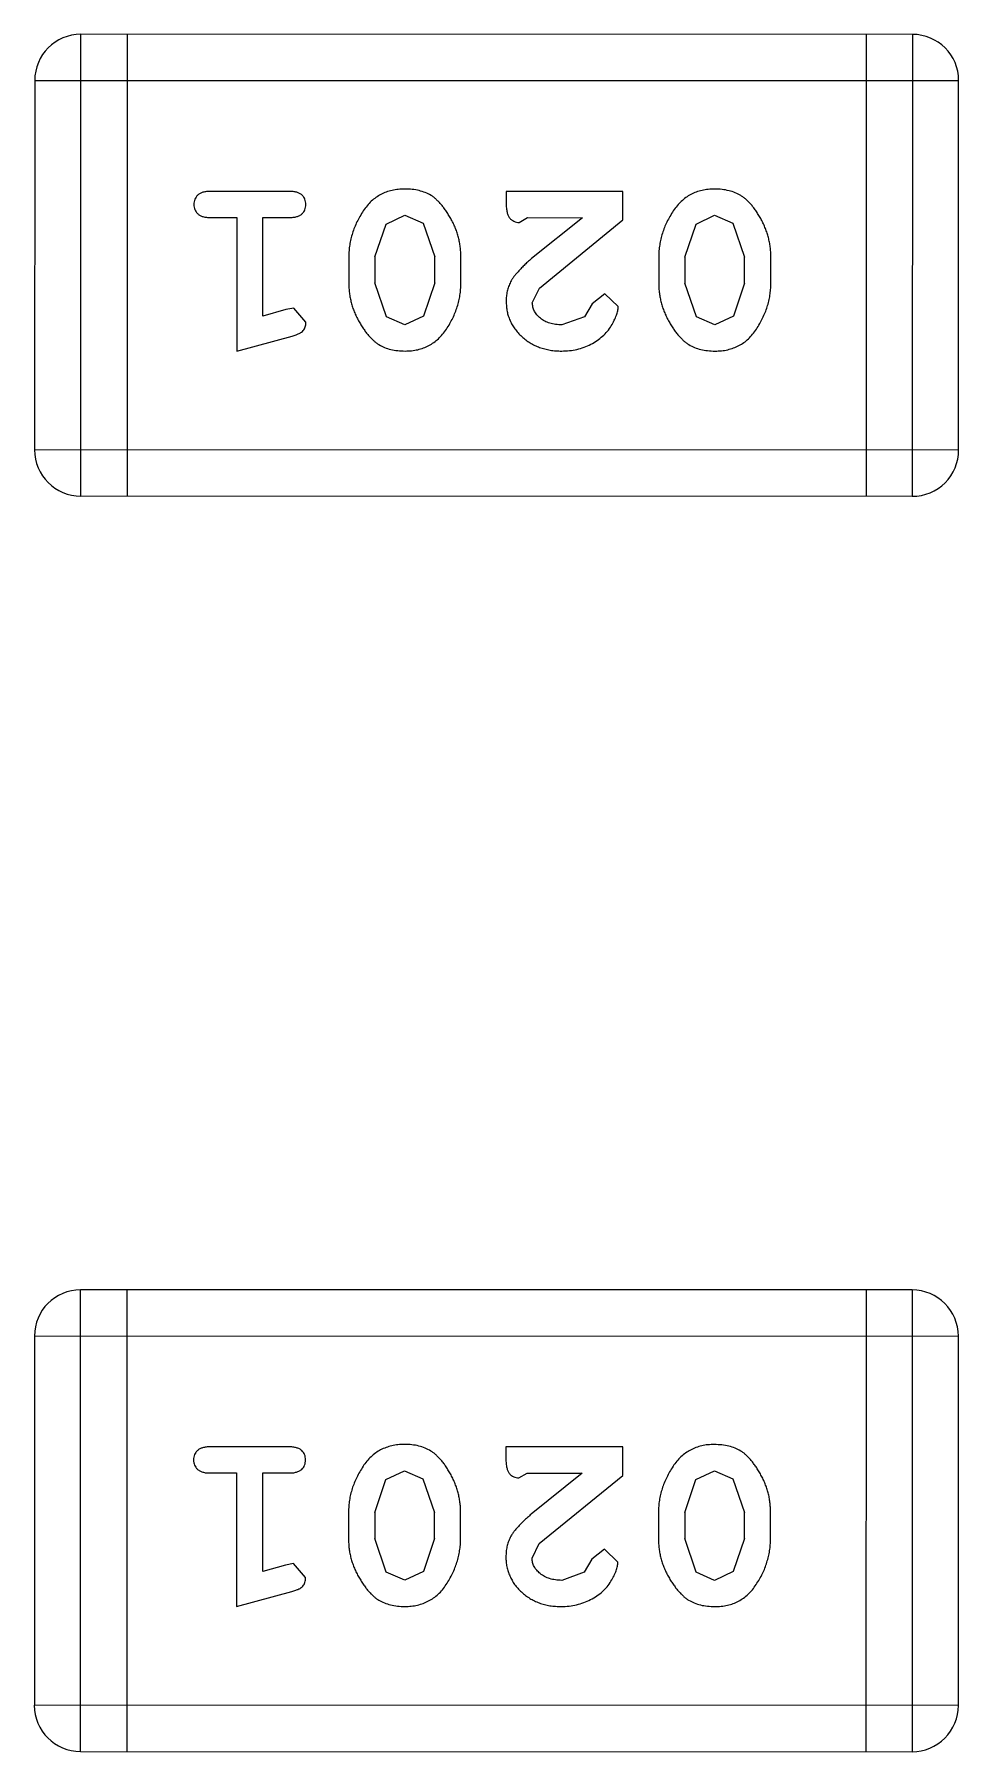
# Model space of a CAD drawing. Header units: inches. Extents: x -29 to 164, y -51 to 83.
# Drawn here: x 126.955 to 127.565, y 15.837 to 16.971 of the extents above; entities that cross this region are included whole.
import ezdxf

# ---------------------------------------------------------------- set-up
doc = ezdxf.new("R2010")
doc.units = ezdxf.units.IN
doc.header["$LTSCALE"] = 1.21
doc.header["$MEASUREMENT"] = 0
doc.layers.get('0').update_dxf_attribs({"linetype": 'CONTINUOUS'})

msp = doc.modelspace()

# ---------------------------------------------------------------- linework, layer by layer
at = {"color": 7, "linetype": 'Continuous'}
for p, q in [((126.9861, 16.6663), (126.9862, 16.9711)), ((127.5348, 16.9709), (126.9862, 16.9711)), ((127.0166, 16.971), (127.0166, 16.6662)), ((127.5043, 16.9709), (127.5043, 16.6661)), ((127.5348, 16.9709), (127.5347, 16.6661)), ((126.9557, 16.9406), (126.9556, 16.6967)), ((126.9557, 16.9406), (127.5653, 16.9405)), ((127.5652, 16.6966), (127.5653, 16.9405)), ((127.1236, 16.8674), (127.0717, 16.8674)), ((127.2668, 16.8674), (127.2668, 16.8595)), ((127.3438, 16.8673), (127.2668, 16.8674)), ((127.3438, 16.8485), (127.3438, 16.8673)), ((127.0717, 16.8501), (127.089, 16.8501)), ((127.089, 16.8501), (127.089, 16.762)), ((127.1063, 16.7851), (127.1063, 16.8501)), ((127.1063, 16.8501), (127.1236, 16.8501)), ((127.1875, 16.8458), (127.1998, 16.8516)), ((127.1998, 16.8516), (127.2119, 16.8464)), ((127.2754, 16.8469), (127.2809, 16.8501)), ((127.2809, 16.8501), (127.3171, 16.85)), ((127.3171, 16.85), (127.2835, 16.823)), ((127.2888, 16.8035), (127.3438, 16.8485)), ((127.392, 16.8458), (127.4043, 16.8516)), ((127.4043, 16.8516), (127.4164, 16.8463)), ((127.1802, 16.8241), (127.1875, 16.8458)), ((127.2119, 16.8464), (127.2196, 16.8241)), ((127.3847, 16.824), (127.392, 16.8458)), ((127.4164, 16.8463), (127.4241, 16.824)), ((127.1629, 16.8243), (127.1629, 16.8066)), ((127.1802, 16.8241), (127.1802, 16.8069)), ((127.2196, 16.8069), (127.2196, 16.8241)), ((127.2369, 16.8066), (127.2369, 16.8243)), ((127.3674, 16.8243), (127.3674, 16.8066)), ((127.3847, 16.824), (127.3847, 16.8068)), ((127.4241, 16.8068), (127.4241, 16.824)), ((127.4414, 16.8065), (127.4414, 16.8243)), ((127.1878, 16.7846), (127.1802, 16.8069)), ((127.2196, 16.8069), (127.2123, 16.7851)), ((127.284, 16.7938), (127.2888, 16.8035)), ((127.3923, 16.7845), (127.3847, 16.8068)), ((127.4241, 16.8068), (127.4168, 16.785)), ((127.3234, 16.7931), (127.3184, 16.7846)), ((127.3319, 16.7997), (127.3234, 16.7931)), ((127.3407, 16.7913), (127.3319, 16.7997)), ((127.1213, 16.7893), (127.1063, 16.7851)), ((127.1267, 16.7903), (127.1213, 16.7893)), ((127.1346, 16.781), (127.1267, 16.7903)), ((127.1999, 16.7793), (127.1878, 16.7846)), ((127.2123, 16.7851), (127.1999, 16.7793)), ((127.3184, 16.7846), (127.3035, 16.7793)), ((127.4044, 16.7792), (127.3923, 16.7845)), ((127.4168, 16.785), (127.4044, 16.7792)), ((127.089, 16.762), (127.1255, 16.7719)), ((127.5652, 16.6966), (126.9556, 16.6967)), ((126.9861, 16.6663), (127.5347, 16.6661)), ((126.9859, 15.8374), (126.986, 16.1422)), ((127.5346, 16.1421), (126.986, 16.1422)), ((127.0165, 16.1422), (127.0164, 15.8374)), ((127.5042, 16.1421), (127.5041, 15.8373)), ((127.5346, 16.1421), (127.5346, 15.8373)), ((126.9555, 16.1118), (126.9555, 15.8679)), ((126.9555, 16.1118), (127.5651, 16.1116)), ((127.5651, 15.8678), (127.5651, 16.1116)), ((127.1234, 16.0386), (127.0715, 16.0386)), ((127.2666, 16.0385), (127.2666, 16.0307)), ((127.3437, 16.0385), (127.2666, 16.0385)), ((127.3437, 16.0196), (127.3437, 16.0385)), ((127.0715, 16.0213), (127.0888, 16.0213)), ((127.0888, 16.0213), (127.0888, 15.9332)), ((127.1061, 15.9563), (127.1061, 16.0213)), ((127.1061, 16.0213), (127.1234, 16.0213)), ((127.1873, 16.017), (127.1996, 16.0228)), ((127.1996, 16.0228), (127.2117, 16.0175)), ((127.2752, 16.0181), (127.2807, 16.0212)), ((127.2807, 16.0212), (127.3169, 16.0212)), ((127.3169, 16.0212), (127.2833, 15.9942)), ((127.3918, 16.017), (127.4041, 16.0228)), ((127.4041, 16.0228), (127.4163, 16.0175)), ((127.1801, 15.9952), (127.1873, 16.017)), ((127.2117, 16.0175), (127.2194, 15.9952)), ((127.2886, 15.9747), (127.3437, 16.0196)), ((127.3846, 15.9952), (127.3918, 16.017)), ((127.4163, 16.0175), (127.4239, 15.9952)), ((127.1627, 15.9955), (127.1627, 15.9778)), ((127.1801, 15.9952), (127.18, 15.978)), ((127.2194, 15.978), (127.2194, 15.9952)), ((127.2367, 15.9778), (127.2367, 15.9955)), ((127.3673, 15.9955), (127.3673, 15.9777)), ((127.3846, 15.9952), (127.3846, 15.978)), ((127.4239, 15.978), (127.4239, 15.9952)), ((127.4412, 15.9777), (127.4412, 15.9955)), ((127.1876, 15.9557), (127.18, 15.978)), ((127.2194, 15.978), (127.2121, 15.9563)), ((127.2839, 15.965), (127.2886, 15.9747)), ((127.3921, 15.9557), (127.3846, 15.978)), ((127.4239, 15.978), (127.4166, 15.9562)), ((127.3232, 15.9643), (127.3182, 15.9558)), ((127.3317, 15.9709), (127.3232, 15.9643)), ((127.3405, 15.9624), (127.3317, 15.9709)), ((127.1211, 15.9604), (127.1061, 15.9563)), ((127.1265, 15.9615), (127.1211, 15.9604)), ((127.1344, 15.9522), (127.1265, 15.9615)), ((127.1998, 15.9505), (127.1876, 15.9557)), ((127.2121, 15.9563), (127.1998, 15.9505)), ((127.3182, 15.9558), (127.3034, 15.9504)), ((127.4043, 15.9504), (127.3921, 15.9557)), ((127.4166, 15.9562), (127.4043, 15.9504)), ((127.0888, 15.9332), (127.1254, 15.943)), ((127.5651, 15.8678), (126.9555, 15.8679)), ((126.9859, 15.8374), (127.5346, 15.8373))]:
    msp.add_line(p, q, dxfattribs=at)
for centre, start, end in [((126.9862, 16.9406), 89.988, 179.988), ((127.5348, 16.9405), 359.988, 89.988), ((126.9861, 16.6967), 179.988, 269.988), ((127.5348, 16.6966), 269.988, 359.988), ((126.986, 16.1117), 89.988, 179.988), ((127.5346, 16.1116), 359.988, 89.988), ((126.9859, 15.8679), 179.988, 269.988), ((127.5346, 15.8678), 269.988, 359.988)]:
    msp.add_arc(centre, 0.0305, start, end, dxfattribs=at)
for points, knots in [([(127.0717, 16.8674), (127.0708, 16.8674), (127.0691, 16.8673), (127.0668, 16.8669), (127.0648, 16.8662), (127.0633, 16.8651), (127.0621, 16.8637), (127.0613, 16.8622), (127.0608, 16.8605), (127.0607, 16.8594), (127.0607, 16.8588)], [0, 0, 0, 0, 0.169012, 0.317488, 0.445429, 0.560977, 0.67065, 0.776666, 0.88492, 1, 1, 1, 1]), ([(127.0607, 16.8588), (127.0607, 16.8581), (127.0608, 16.857), (127.0613, 16.8553), (127.0621, 16.8538), (127.0633, 16.8525), (127.0648, 16.8514), (127.0668, 16.8506), (127.0691, 16.8502), (127.0708, 16.8501), (127.0717, 16.8501)], [0, 0, 0, 0, 0.11517, 0.223509, 0.328254, 0.438012, 0.553651, 0.682263, 0.830856, 1, 1, 1, 1]), ([(127.1346, 16.8587), (127.1346, 16.8593), (127.1345, 16.8605), (127.134, 16.8622), (127.1332, 16.8637), (127.132, 16.8651), (127.1305, 16.8661), (127.1285, 16.8669), (127.1262, 16.8673), (127.1245, 16.8674), (127.1236, 16.8674)], [0, 0, 0, 0, 0.115051, 0.223278, 0.329269, 0.437893, 0.554681, 0.682591, 0.83103, 1, 1, 1, 1]), ([(127.1998, 16.8689), (127.1984, 16.8689), (127.1956, 16.8688), (127.1915, 16.8681), (127.1876, 16.867), (127.1841, 16.8654), (127.1807, 16.8634), (127.1777, 16.8609), (127.1749, 16.8579), (127.1724, 16.8545), (127.1702, 16.8509), (127.1683, 16.8473), (127.1666, 16.8436), (127.1653, 16.8398), (127.1642, 16.836), (127.1635, 16.8321), (127.163, 16.8283), (127.163, 16.8256), (127.1629, 16.8243)], [0, 0, 0, 0, 0.067217, 0.131051, 0.19272, 0.252824, 0.312745, 0.373449, 0.436041, 0.501494, 0.567761, 0.632087, 0.695096, 0.757109, 0.817993, 0.878657, 0.939311, 1, 1, 1, 1]), ([(127.2369, 16.8243), (127.2368, 16.8254), (127.2368, 16.8275), (127.2365, 16.8307), (127.236, 16.8338), (127.2353, 16.8369), (127.2345, 16.84), (127.2333, 16.843), (127.2321, 16.8459), (127.2306, 16.8488), (127.229, 16.8515), (127.2274, 16.8541), (127.2257, 16.8564), (127.2241, 16.8585), (127.2224, 16.8604), (127.2207, 16.862), (127.219, 16.8635), (127.2166, 16.8651), (127.2134, 16.8667), (127.2092, 16.868), (127.2047, 16.8688), (127.2015, 16.8689), (127.1998, 16.8689)], [0, 0, 0, 0, 0.049886, 0.09882, 0.148132, 0.19689, 0.246038, 0.295176, 0.345305, 0.395692, 0.445312, 0.491875, 0.535813, 0.577009, 0.616081, 0.652689, 0.687585, 0.720206, 0.785062, 0.85223, 0.923759, 1, 1, 1, 1]), ([(127.2668, 16.8595), (127.2668, 16.8584), (127.2668, 16.8565), (127.2673, 16.8537), (127.2679, 16.8515), (127.269, 16.8498), (127.2703, 16.8485), (127.2718, 16.8476), (127.2735, 16.847), (127.2748, 16.8469), (127.2754, 16.8469)], [0, 0, 0, 0, 0.1844, 0.34094, 0.473574, 0.586824, 0.690029, 0.789175, 0.890445, 1, 1, 1, 1]), ([(127.4043, 16.8689), (127.4029, 16.8689), (127.4001, 16.8688), (127.396, 16.8681), (127.3921, 16.867), (127.3886, 16.8654), (127.3852, 16.8633), (127.3822, 16.8608), (127.3794, 16.8579), (127.3769, 16.8545), (127.3748, 16.8509), (127.3728, 16.8472), (127.3711, 16.8435), (127.3698, 16.8398), (127.3687, 16.8359), (127.368, 16.8321), (127.3675, 16.8282), (127.3675, 16.8256), (127.3674, 16.8243)], [0, 0, 0, 0, 0.067217, 0.131051, 0.19272, 0.252824, 0.312745, 0.373449, 0.436041, 0.501494, 0.567761, 0.632087, 0.695096, 0.757109, 0.817993, 0.878657, 0.939311, 1, 1, 1, 1]), ([(127.4414, 16.8243), (127.4414, 16.8254), (127.4413, 16.8275), (127.441, 16.8307), (127.4405, 16.8338), (127.4398, 16.8369), (127.439, 16.8399), (127.4378, 16.8429), (127.4366, 16.8459), (127.4351, 16.8488), (127.4335, 16.8515), (127.4319, 16.854), (127.4302, 16.8564), (127.4286, 16.8585), (127.4269, 16.8603), (127.4252, 16.862), (127.4235, 16.8634), (127.4211, 16.865), (127.4179, 16.8666), (127.4137, 16.8679), (127.4092, 16.8688), (127.406, 16.8689), (127.4043, 16.8689)], [0, 0, 0, 0, 0.049886, 0.09882, 0.148132, 0.19689, 0.246038, 0.295176, 0.345305, 0.395692, 0.445312, 0.491875, 0.535813, 0.577009, 0.616081, 0.652689, 0.687585, 0.720206, 0.785062, 0.85223, 0.923759, 1, 1, 1, 1]), ([(127.1236, 16.8501), (127.1245, 16.8501), (127.1262, 16.8502), (127.1285, 16.8506), (127.1305, 16.8514), (127.132, 16.8524), (127.1332, 16.8538), (127.134, 16.8553), (127.1345, 16.8569), (127.1346, 16.8581), (127.1346, 16.8587)], [0, 0, 0, 0, 0.169102, 0.317658, 0.446239, 0.563118, 0.671828, 0.776546, 0.884858, 1, 1, 1, 1]), ([(127.2835, 16.823), (127.2826, 16.8222), (127.2809, 16.8208), (127.2786, 16.8185), (127.2765, 16.8164), (127.2746, 16.8144), (127.273, 16.8126), (127.2716, 16.8108), (127.2705, 16.8092), (127.2694, 16.8071), (127.2683, 16.8046), (127.2674, 16.8014), (127.2668, 16.7981), (127.2668, 16.7959), (127.2667, 16.7947)], [0, 0, 0, 0, 0.103002, 0.197728, 0.285279, 0.365235, 0.437224, 0.502446, 0.560545, 0.611446, 0.707576, 0.80349, 0.900532, 1, 1, 1, 1]), ([(127.1629, 16.8066), (127.1629, 16.8055), (127.163, 16.8034), (127.1633, 16.8002), (127.1638, 16.7971), (127.1645, 16.7939), (127.1654, 16.7909), (127.1665, 16.7879), (127.1678, 16.7849), (127.1693, 16.782), (127.1709, 16.7793), (127.1725, 16.7767), (127.1742, 16.7744), (127.1759, 16.7723), (127.1776, 16.7705), (127.1793, 16.7688), (127.181, 16.7674), (127.1834, 16.7658), (127.1865, 16.7642), (127.1907, 16.7629), (127.1953, 16.7621), (127.1984, 16.762), (127.2001, 16.762)], [0, 0, 0, 0, 0.049855, 0.099516, 0.148482, 0.19758, 0.246804, 0.296268, 0.346517, 0.397047, 0.446826, 0.49336, 0.537801, 0.579207, 0.617974, 0.654833, 0.689171, 0.722088, 0.786392, 0.853518, 0.924186, 1, 1, 1, 1]), ([(127.2001, 16.762), (127.2015, 16.762), (127.2043, 16.7621), (127.2084, 16.7628), (127.2122, 16.7639), (127.2158, 16.7655), (127.2191, 16.7676), (127.2221, 16.7701), (127.2249, 16.773), (127.2274, 16.7764), (127.2296, 16.78), (127.2315, 16.7837), (127.2332, 16.7874), (127.2345, 16.7912), (127.2356, 16.795), (127.2363, 16.7988), (127.2368, 16.8027), (127.2368, 16.8053), (127.2369, 16.8066)], [0, 0, 0, 0, 0.06692, 0.130834, 0.19258, 0.252759, 0.312631, 0.373411, 0.436359, 0.501894, 0.568244, 0.632472, 0.69556, 0.757163, 0.818592, 0.878885, 0.939235, 1, 1, 1, 1]), ([(127.3674, 16.8066), (127.3674, 16.8055), (127.3675, 16.8033), (127.3678, 16.8001), (127.3683, 16.797), (127.369, 16.7939), (127.3699, 16.7909), (127.371, 16.7878), (127.3723, 16.7849), (127.3738, 16.782), (127.3754, 16.7793), (127.377, 16.7767), (127.3787, 16.7744), (127.3804, 16.7723), (127.3821, 16.7704), (127.3838, 16.7688), (127.3855, 16.7674), (127.3879, 16.7658), (127.3911, 16.7642), (127.3952, 16.7629), (127.3998, 16.7621), (127.4029, 16.762), (127.4046, 16.7619)], [0, 0, 0, 0, 0.049855, 0.099516, 0.148482, 0.19758, 0.246804, 0.296268, 0.346517, 0.397047, 0.446826, 0.49336, 0.537801, 0.579207, 0.617974, 0.654833, 0.689171, 0.722088, 0.786392, 0.853518, 0.924186, 1, 1, 1, 1]), ([(127.4046, 16.7619), (127.406, 16.762), (127.4088, 16.762), (127.4129, 16.7628), (127.4167, 16.7639), (127.4203, 16.7655), (127.4236, 16.7675), (127.4267, 16.77), (127.4294, 16.773), (127.4319, 16.7764), (127.4341, 16.78), (127.436, 16.7837), (127.4377, 16.7874), (127.439, 16.7911), (127.4401, 16.7949), (127.4408, 16.7988), (127.4413, 16.8026), (127.4413, 16.8052), (127.4414, 16.8065)], [0, 0, 0, 0, 0.06692, 0.130834, 0.19258, 0.252759, 0.312631, 0.373411, 0.436359, 0.501894, 0.568244, 0.632472, 0.69556, 0.757163, 0.818592, 0.878885, 0.939235, 1, 1, 1, 1]), ([(127.2667, 16.7947), (127.2668, 16.7936), (127.2669, 16.7914), (127.2673, 16.7882), (127.2681, 16.7851), (127.2693, 16.7821), (127.2707, 16.7792), (127.2725, 16.7765), (127.2746, 16.7739), (127.277, 16.7715), (127.2797, 16.7693), (127.2825, 16.7673), (127.2856, 16.7656), (127.2888, 16.7643), (127.2922, 16.7633), (127.2958, 16.7625), (127.2995, 16.762), (127.3021, 16.762), (127.3034, 16.762)], [0, 0, 0, 0, 0.060981, 0.120256, 0.178148, 0.236115, 0.293993, 0.352864, 0.413358, 0.476056, 0.539296, 0.602396, 0.665116, 0.728325, 0.792919, 0.859317, 0.928302, 1, 1, 1, 1]), ([(127.3035, 16.7793), (127.3021, 16.7793), (127.2994, 16.7794), (127.2956, 16.7802), (127.2922, 16.7816), (127.2894, 16.7835), (127.287, 16.7858), (127.2853, 16.7883), (127.2843, 16.791), (127.2841, 16.7929), (127.284, 16.7938)], [0, 0, 0, 0, 0.156344, 0.299348, 0.4327, 0.561, 0.682299, 0.791883, 0.89611, 1, 1, 1, 1]), ([(127.3034, 16.762), (127.3051, 16.762), (127.3085, 16.7621), (127.3134, 16.763), (127.3182, 16.7644), (127.3226, 16.7664), (127.3268, 16.7688), (127.3304, 16.7717), (127.3336, 16.7749), (127.3361, 16.7785), (127.3381, 16.7821), (127.3395, 16.7854), (127.3405, 16.7884), (127.3406, 16.7904), (127.3407, 16.7913)], [0, 0, 0, 0, 0.098286, 0.193983, 0.289056, 0.384352, 0.477435, 0.566197, 0.652355, 0.737986, 0.818188, 0.887401, 0.94802, 1, 1, 1, 1]), ([(127.1255, 16.7719), (127.1264, 16.7721), (127.128, 16.7726), (127.13, 16.7734), (127.1317, 16.7744), (127.1329, 16.7754), (127.1337, 16.7766), (127.1342, 16.7779), (127.1346, 16.7794), (127.1346, 16.7805), (127.1346, 16.781)], [0, 0, 0, 0, 0.187321, 0.344927, 0.475328, 0.579604, 0.674244, 0.773631, 0.882025, 1, 1, 1, 1]), ([(127.0715, 16.0386), (127.0706, 16.0386), (127.0689, 16.0385), (127.0666, 16.038), (127.0646, 16.0373), (127.0631, 16.0362), (127.0619, 16.0349), (127.0611, 16.0334), (127.0606, 16.0317), (127.0605, 16.0305), (127.0605, 16.0299)], [0, 0, 0, 0, 0.169012, 0.317488, 0.445429, 0.560977, 0.67065, 0.776666, 0.88492, 1, 1, 1, 1]), ([(127.1344, 16.0299), (127.1344, 16.0305), (127.1343, 16.0317), (127.1338, 16.0334), (127.133, 16.0349), (127.1319, 16.0362), (127.1303, 16.0373), (127.1283, 16.038), (127.126, 16.0385), (127.1243, 16.0385), (127.1234, 16.0386)], [0, 0, 0, 0, 0.115051, 0.223278, 0.329269, 0.437893, 0.554681, 0.682591, 0.83103, 1, 1, 1, 1]), ([(127.1997, 16.0401), (127.1982, 16.0401), (127.1954, 16.04), (127.1913, 16.0393), (127.1875, 16.0382), (127.1839, 16.0366), (127.1806, 16.0346), (127.1775, 16.032), (127.1747, 16.0291), (127.1723, 16.0257), (127.1701, 16.0221), (127.1681, 16.0184), (127.1665, 16.0147), (127.1651, 16.011), (127.1641, 16.0072), (127.1633, 16.0033), (127.1628, 15.9994), (127.1628, 15.9968), (127.1627, 15.9955)], [0, 0, 0, 0, 0.067217, 0.131051, 0.19272, 0.252824, 0.312745, 0.373449, 0.436041, 0.501494, 0.567761, 0.632087, 0.695096, 0.757109, 0.817993, 0.878657, 0.939311, 1, 1, 1, 1]), ([(127.2367, 15.9955), (127.2367, 15.9966), (127.2366, 15.9987), (127.2363, 16.0019), (127.2358, 16.005), (127.2351, 16.0081), (127.2343, 16.0111), (127.2331, 16.0141), (127.2319, 16.0171), (127.2304, 16.02), (127.2288, 16.0227), (127.2272, 16.0253), (127.2256, 16.0276), (127.2239, 16.0297), (127.2222, 16.0315), (127.2205, 16.0332), (127.2188, 16.0346), (127.2164, 16.0362), (127.2132, 16.0378), (127.209, 16.0392), (127.2045, 16.04), (127.2013, 16.0401), (127.1997, 16.0401)], [0, 0, 0, 0, 0.049886, 0.09882, 0.148132, 0.19689, 0.246038, 0.295176, 0.345305, 0.395692, 0.445312, 0.491875, 0.535813, 0.577009, 0.616081, 0.652689, 0.687585, 0.720206, 0.785062, 0.85223, 0.923759, 1, 1, 1, 1]), ([(127.4042, 16.0401), (127.4027, 16.04), (127.3999, 16.04), (127.3958, 16.0393), (127.392, 16.0381), (127.3884, 16.0365), (127.3851, 16.0345), (127.382, 16.032), (127.3792, 16.0291), (127.3768, 16.0257), (127.3746, 16.0221), (127.3726, 16.0184), (127.371, 16.0147), (127.3696, 16.0109), (127.3686, 16.0071), (127.3678, 16.0033), (127.3673, 15.9994), (127.3673, 15.9968), (127.3673, 15.9955)], [0, 0, 0, 0, 0.067217, 0.131051, 0.19272, 0.252824, 0.312745, 0.373449, 0.436041, 0.501494, 0.567761, 0.632087, 0.695096, 0.757109, 0.817993, 0.878657, 0.939311, 1, 1, 1, 1]), ([(127.4412, 15.9955), (127.4412, 15.9965), (127.4411, 15.9987), (127.4408, 16.0018), (127.4404, 16.005), (127.4397, 16.0081), (127.4388, 16.0111), (127.4376, 16.0141), (127.4364, 16.0171), (127.4349, 16.0199), (127.4333, 16.0227), (127.4317, 16.0252), (127.4301, 16.0275), (127.4284, 16.0296), (127.4267, 16.0315), (127.425, 16.0332), (127.4233, 16.0346), (127.4209, 16.0362), (127.4178, 16.0378), (127.4136, 16.0391), (127.409, 16.0399), (127.4058, 16.04), (127.4042, 16.0401)], [0, 0, 0, 0, 0.049886, 0.09882, 0.148132, 0.19689, 0.246038, 0.295176, 0.345305, 0.395692, 0.445312, 0.491875, 0.535813, 0.577009, 0.616081, 0.652689, 0.687585, 0.720206, 0.785062, 0.85223, 0.923759, 1, 1, 1, 1]), ([(127.0605, 16.0299), (127.0605, 16.0293), (127.0606, 16.0281), (127.0611, 16.0265), (127.0619, 16.025), (127.0631, 16.0236), (127.0647, 16.0225), (127.0666, 16.0218), (127.0689, 16.0213), (127.0706, 16.0213), (127.0715, 16.0213)], [0, 0, 0, 0, 0.11517, 0.223509, 0.328254, 0.438012, 0.553651, 0.682263, 0.830856, 1, 1, 1, 1]), ([(127.1234, 16.0213), (127.1243, 16.0213), (127.126, 16.0213), (127.1283, 16.0218), (127.1303, 16.0225), (127.1319, 16.0236), (127.133, 16.0249), (127.1338, 16.0264), (127.1343, 16.0281), (127.1344, 16.0293), (127.1344, 16.0299)], [0, 0, 0, 0, 0.169102, 0.317658, 0.446239, 0.563118, 0.671828, 0.776546, 0.884858, 1, 1, 1, 1]), ([(127.2666, 16.0307), (127.2666, 16.0296), (127.2666, 16.0276), (127.2671, 16.0249), (127.2678, 16.0227), (127.2688, 16.0209), (127.2701, 16.0196), (127.2717, 16.0187), (127.2734, 16.0182), (127.2746, 16.0181), (127.2752, 16.0181)], [0, 0, 0, 0, 0.1844, 0.34094, 0.473574, 0.586824, 0.690029, 0.789175, 0.890445, 1, 1, 1, 1]), ([(127.2833, 15.9942), (127.2825, 15.9934), (127.2808, 15.9919), (127.2784, 15.9897), (127.2763, 15.9876), (127.2744, 15.9856), (127.2728, 15.9837), (127.2715, 15.982), (127.2703, 15.9803), (127.2692, 15.9783), (127.2681, 15.9757), (127.2672, 15.9726), (127.2667, 15.9693), (127.2666, 15.967), (127.2666, 15.9659)], [0, 0, 0, 0, 0.103002, 0.197728, 0.285279, 0.365235, 0.437224, 0.502446, 0.560545, 0.611446, 0.707576, 0.80349, 0.900532, 1, 1, 1, 1]), ([(127.1627, 15.9778), (127.1628, 15.9767), (127.1628, 15.9746), (127.1631, 15.9714), (127.1636, 15.9682), (127.1643, 15.9651), (127.1652, 15.9621), (127.1663, 15.9591), (127.1676, 15.9561), (127.1691, 15.9532), (127.1707, 15.9505), (127.1724, 15.9479), (127.174, 15.9456), (127.1757, 15.9435), (127.1774, 15.9416), (127.1791, 15.94), (127.1808, 15.9386), (127.1832, 15.937), (127.1864, 15.9354), (127.1905, 15.9341), (127.1951, 15.9333), (127.1982, 15.9332), (127.1999, 15.9331)], [0, 0, 0, 0, 0.049855, 0.099516, 0.148482, 0.19758, 0.246804, 0.296268, 0.346517, 0.397047, 0.446826, 0.49336, 0.537801, 0.579207, 0.617974, 0.654833, 0.689171, 0.722088, 0.786392, 0.853518, 0.924186, 1, 1, 1, 1]), ([(127.1999, 15.9331), (127.2013, 15.9332), (127.2041, 15.9333), (127.2082, 15.934), (127.212, 15.9351), (127.2156, 15.9367), (127.2189, 15.9387), (127.222, 15.9412), (127.2248, 15.9442), (127.2272, 15.9476), (127.2294, 15.9512), (127.2313, 15.9549), (127.233, 15.9586), (127.2343, 15.9623), (127.2354, 15.9661), (127.2361, 15.97), (127.2366, 15.9738), (127.2367, 15.9764), (127.2367, 15.9778)], [0, 0, 0, 0, 0.06692, 0.130834, 0.19258, 0.252759, 0.312631, 0.373411, 0.436359, 0.501894, 0.568244, 0.632472, 0.69556, 0.757163, 0.818592, 0.878885, 0.939235, 1, 1, 1, 1]), ([(127.3673, 15.9777), (127.3673, 15.9767), (127.3673, 15.9745), (127.3676, 15.9713), (127.3681, 15.9682), (127.3688, 15.9651), (127.3697, 15.962), (127.3708, 15.959), (127.3721, 15.956), (127.3736, 15.9532), (127.3752, 15.9504), (127.3769, 15.9479), (127.3785, 15.9456), (127.3802, 15.9435), (127.3819, 15.9416), (127.3836, 15.94), (127.3853, 15.9385), (127.3877, 15.937), (127.3909, 15.9354), (127.395, 15.934), (127.3996, 15.9333), (127.4028, 15.9332), (127.4044, 15.9331)], [0, 0, 0, 0, 0.049855, 0.099516, 0.148482, 0.19758, 0.246804, 0.296268, 0.346517, 0.397047, 0.446826, 0.49336, 0.537801, 0.579207, 0.617974, 0.654833, 0.689171, 0.722088, 0.786392, 0.853518, 0.924186, 1, 1, 1, 1]), ([(127.4044, 15.9331), (127.4058, 15.9331), (127.4086, 15.9332), (127.4127, 15.9339), (127.4166, 15.935), (127.4201, 15.9366), (127.4234, 15.9387), (127.4265, 15.9412), (127.4293, 15.9442), (127.4317, 15.9476), (127.4339, 15.9512), (127.4359, 15.9548), (127.4375, 15.9585), (127.4388, 15.9623), (127.4399, 15.9661), (127.4406, 15.9699), (127.4411, 15.9738), (127.4412, 15.9764), (127.4412, 15.9777)], [0, 0, 0, 0, 0.06692, 0.130834, 0.19258, 0.252759, 0.312631, 0.373411, 0.436359, 0.501894, 0.568244, 0.632472, 0.69556, 0.757163, 0.818592, 0.878885, 0.939235, 1, 1, 1, 1]), ([(127.2666, 15.9659), (127.2666, 15.9648), (127.2667, 15.9626), (127.2671, 15.9593), (127.268, 15.9562), (127.2691, 15.9533), (127.2706, 15.9504), (127.2723, 15.9477), (127.2744, 15.9451), (127.2768, 15.9427), (127.2795, 15.9404), (127.2823, 15.9385), (127.2854, 15.9368), (127.2886, 15.9354), (127.292, 15.9344), (127.2956, 15.9336), (127.2994, 15.9332), (127.3019, 15.9332), (127.3032, 15.9331)], [0, 0, 0, 0, 0.060981, 0.120256, 0.178148, 0.236115, 0.293993, 0.352864, 0.413358, 0.476056, 0.539296, 0.602396, 0.665116, 0.728325, 0.792919, 0.859317, 0.928302, 1, 1, 1, 1]), ([(127.3034, 15.9504), (127.302, 15.9505), (127.2993, 15.9506), (127.2955, 15.9514), (127.2921, 15.9528), (127.2892, 15.9547), (127.2869, 15.957), (127.2851, 15.9594), (127.2841, 15.9622), (127.2839, 15.964), (127.2839, 15.965)], [0, 0, 0, 0, 0.156344, 0.299348, 0.4327, 0.561, 0.682299, 0.791883, 0.89611, 1, 1, 1, 1]), ([(127.1254, 15.943), (127.1262, 15.9433), (127.1278, 15.9438), (127.1299, 15.9446), (127.1315, 15.9455), (127.1327, 15.9466), (127.1335, 15.9477), (127.134, 15.9491), (127.1344, 15.9506), (127.1344, 15.9517), (127.1344, 15.9522)], [0, 0, 0, 0, 0.187321, 0.344927, 0.475328, 0.579604, 0.674244, 0.773631, 0.882025, 1, 1, 1, 1]), ([(127.3032, 15.9331), (127.3049, 15.9332), (127.3083, 15.9333), (127.3132, 15.9342), (127.318, 15.9356), (127.3225, 15.9376), (127.3266, 15.94), (127.3303, 15.9429), (127.3334, 15.9461), (127.3359, 15.9497), (127.3379, 15.9533), (127.3394, 15.9566), (127.3403, 15.9596), (127.3404, 15.9615), (127.3405, 15.9624)], [0, 0, 0, 0, 0.098286, 0.193983, 0.289056, 0.384352, 0.477435, 0.566197, 0.652355, 0.737986, 0.818188, 0.887401, 0.94802, 1, 1, 1, 1])]:
    msp.add_open_spline(points, degree=3, knots=knots, dxfattribs=at)

doc.saveas('drawing.dxf')
